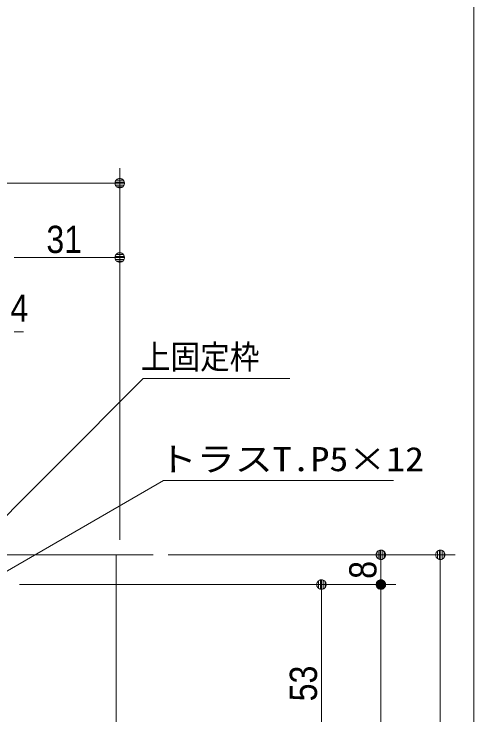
# Model space of a CAD drawing. Units: millimetres, scale not verified, with parts at other scales. Extents: x -6062 to 6062, y -3045 to 3045.
# Drawn here: x 1593 to 2212, y 825 to 1768 of the extents above; entities that cross this region are included whole.
import ezdxf
from ezdxf.enums import TextEntityAlignment as Align

# ---------------------------------------------------------------- set-up
doc = ezdxf.new("R2010")
doc.units = ezdxf.units.MM
doc.header["$LTSCALE"] = 20
for name, color, linetype, lineweight in [('0-0_1図面枠', 7, 'Continuous', 9), ('0-1_3一般', 7, 'Continuous', 9), ('0-2_2寸法-1', 7, 'Continuous', 9), ('0-3_0', 7, 'Continuous', 9), ('0-4_2寸法-3', 7, 'Continuous', 9), ('0-5_2寸法-2', 7, 'Continuous', 9)]:
    doc.layers.add(name, color=color, linetype=linetype, lineweight=lineweight)
doc.styles.add('ＭＳ ゴシック', font='')
doc.styles.add('ＭＳ Ｐゴシック', font='')
doc.styles.get('ＭＳ ゴシック').set_extended_font_data('MS Gothic')
doc.styles.get('ＭＳ Ｐゴシック').set_extended_font_data('MS PGothic')

# ---------------------------------------------------------------- blocks, each defined once
blk = doc.blocks.new('グループ-2')
at = {"layer": '0-0_1図面枠'}
blk.add_lwpolyline([(-80000, 55400), (80000, 55400), (80000, -55400), (-80000, -55400)], close=True, dxfattribs=at)
blk = doc.blocks.new('図面枠')
at = {"layer": '0-0_1図面枠'}
blk.add_blockref('グループ-2', (0, 0), dxfattribs=at)
blk = doc.blocks.new('_Dot')
at = {"layer": '0-3_0'}
for p, q in [((-10, 0), (-20, 0)), ((9.78, 2), (-9.78, 2)), ((7.99, 6), (-7.99, 6)), ((9.16, -3.98), (-9.16, -3.98)), ((6, -7.98), (-6, -7.98))]:
    blk.add_line(p, q, dxfattribs=at)
for points in [[(10, 0), (9.92, 1.25), (9.69, 2.49), (9.3, 3.68), (8.76, 4.82), (8.09, 5.88), (7.29, 6.85), (6.37, 7.71), (5.36, 8.44), (4.26, 9.05), (3.09, 9.51), (1.87, 9.82), (0.63, 9.98), (-0.63, 9.98), (-1.87, 9.82), (-3.09, 9.51), (-4.26, 9.05), (-5.36, 8.44), (-6.37, 7.71), (-7.29, 6.85), (-8.09, 5.88), (-8.76, 4.82), (-9.3, 3.68), (-9.69, 2.49), (-9.92, 1.25), (-10, 0), (0, 0)], [(-10, 0), (-9.92, -1.25), (-9.69, -2.49), (-9.3, -3.68), (-8.76, -4.82), (-8.09, -5.88), (-7.29, -6.85), (-6.37, -7.71), (-5.36, -8.44), (-4.26, -9.05), (-3.09, -9.51), (-1.87, -9.82), (-0.63, -9.98), (0.63, -9.98), (1.87, -9.82), (3.09, -9.51), (4.26, -9.05), (5.36, -8.44), (6.37, -7.71), (7.29, -6.85), (8.09, -5.88), (8.76, -4.82), (9.3, -3.68), (9.69, -2.49), (9.92, -1.25), (10, 0), (0, 0)]]:
    blk.add_lwpolyline(points, close=True, dxfattribs=at)
blk = doc.blocks.new('グループ-32')
at = {"layer": '0-1_3一般'}
blk.add_line((46413.7, 20804.9), (71363.7, 20804.9), dxfattribs=at)
blk = doc.blocks.new('グループ-136')
at = {"layer": '0-1_3一般'}
blk.add_line((70363.7, 20804.9), (70363.7, -39000), dxfattribs=at)
blk = doc.blocks.new('グループ-137')
at = {"layer": '0-1_3一般'}
for name in ['グループ-32', 'グループ-136']:
    blk.add_blockref(name, (0, 0), dxfattribs=at)

msp = doc.modelspace()

# ---------------------------------------------------------------- linework, layer by layer
at = {"layer": '0-2_2寸法-1'}
for p, q in [((1735.68, 1460.25), (1735.68, 1560.25)), ((600.9, 1540.25), (1722.97, 1540.25)), ((1735.68, 1060.25), (1735.68, 1460.25)), ((1593.4, 1440.25), (1722.97, 1440.25)), ((1800.68, 1040.25), (2107.18, 1040.25)), ((2107.18, 1040.25), (2187.18, 1040.25)), ((2087.18, 1012.96), (2087.18, 1027.53)), ((2167.18, 1027.53), (2167.18, -1937.29)), ((1600.68, 1000.25), (2027.18, 1000.25)), ((1600.68, 1000.25), (2107.18, 1000.25)), ((2027.18, 1000.25), (2107.18, 1000.25)), ((2007.18, 747.96), (2007.18, 987.53)), ((2087.18, 987.53), (2087.18, -1937.29))]:
    msp.add_line(p, q, dxfattribs=at)
at = {"layer": '0-4_2寸法-3'}
for points in [[(1530.18, 1040.25), (1767.18, 1277.25), (1964.74, 1277.25)], [(1487.08, 962.75), (1794.52, 1140.25), (2104.17, 1140.25)]]:
    msp.add_lwpolyline(points, dxfattribs=at)
at = {"layer": '0-5_2寸法-2'}
msp.add_line((1593.4, 1340.25), (1606.11, 1340.25), dxfattribs=at)

# ---------------------------------------------------------------- block references
at = {"layer": '0-0_1図面枠', "xscale": 0.05, "yscale": 0.05}
msp.add_blockref('図面枠', (-1787.5, 0), dxfattribs=at)
msp.add_blockref('図面枠', (-1787.5, 0), dxfattribs=at)
at = {"layer": '0-1_3一般', "xscale": 0.05, "yscale": 0.05}
msp.add_blockref('グループ-137', (-1787.5, 0), dxfattribs=at)
at = {"layer": '0-2_2寸法-1', "xscale": 0.6356201, "yscale": 0.6356201}
for p in [(1735.68, 1540.25), (1735.68, 1440.25)]:
    msp.add_blockref('_Dot', p, dxfattribs=at)
for p, rotation in [((2087.18, 1040.25), 90), ((2167.18, 1040.25), 90), ((2087.18, 1000.25), 270), ((2007.18, 1000.25), 90), ((2087.18, 1000.25), 90)]:
    msp.add_blockref('_Dot', p, dxfattribs=dict(at, rotation=rotation))

# ---------------------------------------------------------------- texts
at = {"layer": '0-2_2寸法-1', "style": 'ＭＳ Ｐゴシック', "width": 0.9}
msp.add_text('31', height=36.66, dxfattribs=at).set_placement((1636.96, 1435.29), align=Align.BOTTOM_LEFT)
for s, p in [('8', (2092.24, 1007.95)), ('53', (2012.24, 843.15))]:
    msp.add_text(s, height=36.66, rotation=90, dxfattribs=at).set_placement(p, align=Align.BOTTOM_LEFT)
at = {"layer": '0-4_2寸法-3', "style": 'ＭＳ ゴシック'}
for s, width, p in [('上固定枠', 0.9, (1763.9, 1280.59)), ('トラスT.P5×12', 1.15, (1788.37, 1143.01))]:
    msp.add_text(s, height=32.55, dxfattribs=dict(at, width=width)).set_placement(p, align=Align.BOTTOM_LEFT)
at = {"layer": '0-5_2寸法-2', "style": 'ＭＳ Ｐゴシック', "width": 0.9}
msp.add_text('4', height=36.66, dxfattribs=at).set_placement((1588.6, 1342.72), align=Align.BOTTOM_LEFT)

doc.saveas('drawing.dxf')
